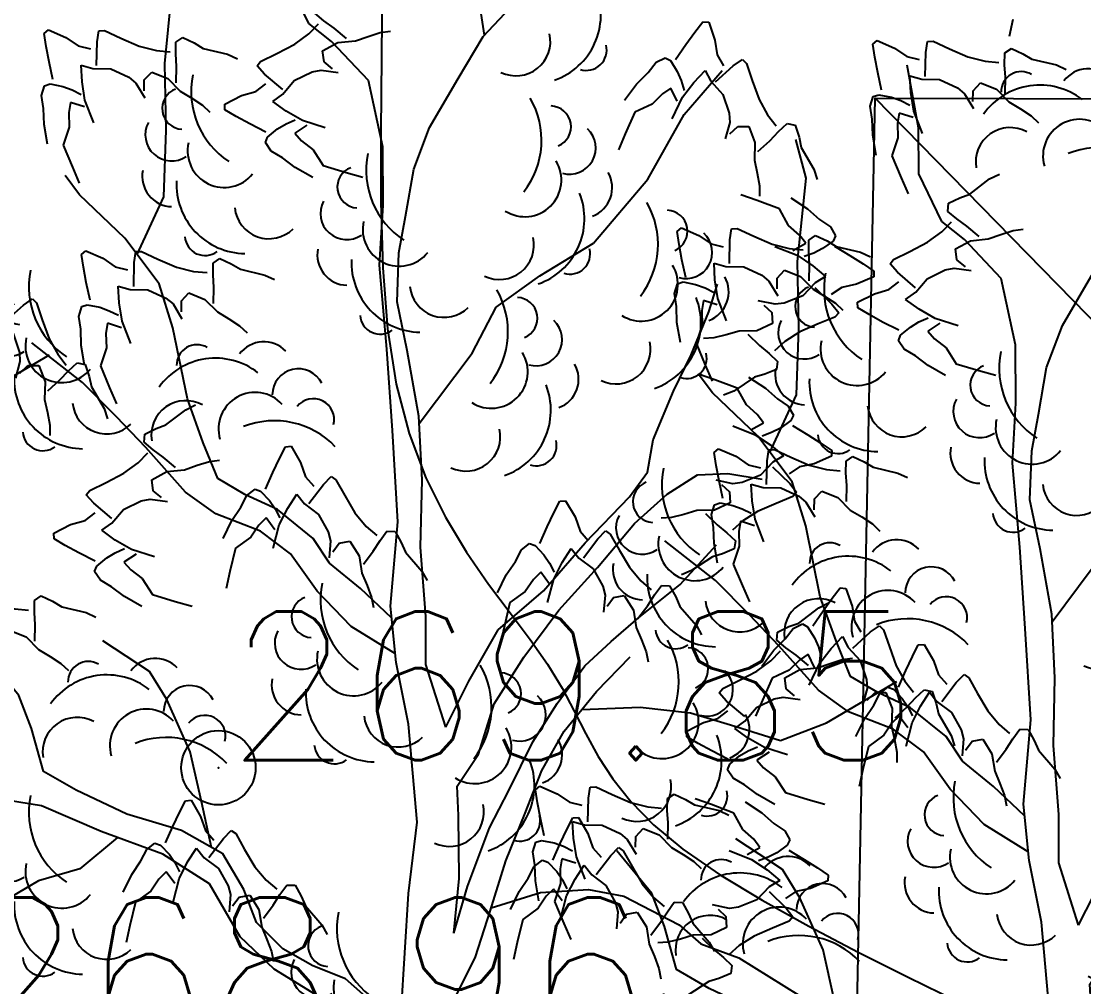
# Model space of a CAD drawing. Header units: millimetres. Extents: x 524954 to 526204, y 9523489 to 9524010.
# Drawn here: x 525405.26 to 525412.41, y 9523572.15 to 9523578.65 of the extents above; entities that cross this region are included whole.
import ezdxf

# ---------------------------------------------------------------- set-up
doc = ezdxf.new("R2010")
doc.units = ezdxf.units.MM
doc.header["$PDMODE"] = 32
doc.header["$PDSIZE"] = 0.5
doc.linetypes.add('ACAD_ISO12W100', pattern=[21, 12, -3, 0, -3, 0, -3])
for name, color, linetype in [('Arbre', 34, 'ACAD_ISO12W100'), ('Bati', 6, 'Continuous'), ('CN_10_00', 1, 'Continuous'), ('TopoAlt', 3, 'Continuous'), ('TOPOJIS', 7, 'Continuous')]:
    doc.layers.add(name, color=color, linetype=linetype)
doc.styles.add('Simplex 1.0', font='Simplex.shx', dxfattribs={"width": 0.99, "height": 1})

# ---------------------------------------------------------------- blocks, each defined once
blk = doc.blocks.new('TCPOINT M')
at = {"color": 0}
blk.add_point((0, 0), dxfattribs=at)
at = {"layer": 'TopoAlt', "style": 'Simplex 1.0', "width": 0.99}
blk.add_attdef('ALT', (0.15, 0.15), '', height=1, dxfattribs=at)
blk = doc.blocks.new('v088')
at = {"color": 3, "linetype": 'Continuous'}
for p, q in [((-0.3572, 11.5582), (-0.3824, 11.4437)), ((-1.2987, 11.3921), (-1.2695, 11.4174)), ((-1.2853, 11.3054), (-1.2987, 11.3921)), ((-1.2695, 11.4174), (-1.1537, 11.3664)), ((-1.1537, 11.3664), (-1.0704, 11.3089)), ((-0.9434, 11.3371), (-0.9319, 11.4109)), ((-0.9319, 11.4109), (-0.8938, 11.412)), ((-0.8938, 11.412), (-0.7835, 11.3608)), ((-1.266, 11.2026), (-1.2853, 11.3054)), ((-1.0704, 11.3089), (-0.9882, 11.2895)), ((-0.9469, 11.1764), (-0.9434, 11.3371)), ((-0.7835, 11.3608), (-0.6595, 11.3072)), ((-0.6595, 11.3072), (-0.5444, 11.2779)), ((-0.4131, 11.2545), (-0.4126, 11.3334)), ((-0.4126, 11.3334), (-0.3673, 11.3647)), ((-0.3673, 11.3647), (-0.2901, 11.3288)), ((-0.2901, 11.3288), (-0.2291, 11.2925)), ((-0.5444, 11.2779), (-0.4516, 11.2697)), ((-0.4079, 11.1703), (-0.4131, 11.2545)), ((-0.2291, 11.2925), (-0.0648, 11.2537)), ((-0.0648, 11.2537), (0.0014, 11.223)), ((-1.2408, 11.0836), (-1.266, 11.2026)), ((-1.0503, 11.1789), (-0.9708, 11.1567)), ((-1.0444, 11.0675), (-1.0503, 11.1789)), ((-0.9708, 11.1567), (-0.851, 11.1547)), ((-0.851, 11.1547), (-0.7296, 11.0984)), ((-0.4102, 11.0614), (-0.4079, 11.1703)), ((-0.7296, 11.0984), (-0.6822, 11.0589)), ((-0.6263, 11.0061), (-0.6257, 11.0796)), ((-0.6257, 11.0796), (-0.5755, 11.1328)), ((-0.5755, 11.1328), (-0.4682, 11.0896)), ((-0.4682, 11.0896), (-0.3841, 11.005)), ((-1.3166, 10.9752), (-1.2967, 11.0411)), ((-1.2967, 11.0411), (-1.2589, 11.0531)), ((-1.2589, 11.0531), (-1.1741, 11.0365)), ((-1.1741, 11.0365), (-1.1109, 11.0139)), ((-1.1109, 11.0139), (-1.0501, 10.983)), ((-1.0245, 10.9429), (-1.0444, 11.0675)), ((-0.6822, 11.0589), (-0.6222, 10.96)), ((-1.3032, 10.8885), (-1.3166, 10.9752)), ((-0.9657, 10.7922), (-1.0245, 10.9429)), ((-0.3841, 11.005), (-0.3065, 10.9583)), ((-0.3065, 10.9583), (-0.2344, 10.9114)), ((-1.3, 10.7798), (-1.3032, 10.8885)), ((-1.122, 10.9292), (-1.1336, 10.8608)), ((-1.0286, 10.8992), (-1.122, 10.9292)), ((-0.2344, 10.9114), (-0.1841, 10.8638)), ((-1.1336, 10.8608), (-1.1308, 10.7629)), ((-1.2771, 10.6471), (-1.3, 10.7798)), ((-1.1308, 10.7629), (-1.1708, 10.642)), ((-1.1708, 10.642), (-1.1094, 10.4942)), ((-0.514, 10.4875), (-0.4484, 10.5194)), ((-1.1094, 10.4942), (-1.0628, 10.3867)), ((-0.648, 10.3846), (-0.514, 10.4875)), ((-0.7146, 10.3603), (-0.648, 10.3846)), ((-0.7957, 10.2682), (-0.7912, 10.3231)), ((-0.7912, 10.3231), (-0.7146, 10.3603)), ((-0.7348, 10.218), (-0.7957, 10.2682)), ((-2.6162, 10.1323), (-2.587, 10.1577)), ((-2.587, 10.1577), (-2.4712, 10.1066)), ((-2.2608, 10.0773), (-2.2494, 10.1511)), ((-2.2494, 10.1511), (-2.2113, 10.1522)), ((-2.2113, 10.1522), (-2.101, 10.101)), ((-0.8359, 10.1311), (-0.7709, 10.1978)), ((-0.6662, 10.1688), (-0.7348, 10.218)), ((-0.5833, 10.0982), (-0.6662, 10.1688)), ((1.7617, 10.1424), (1.8156, 10.2117)), ((1.8156, 10.2117), (1.8541, 10.2078)), ((1.8541, 10.2078), (1.8964, 10.0886)), ((-2.6028, 10.0456), (-2.6162, 10.1323)), ((-2.4712, 10.1066), (-2.3879, 10.0492)), ((-2.101, 10.101), (-1.977, 10.0475)), ((-1.7301, 10.0737), (-1.6848, 10.1049)), ((-1.6848, 10.1049), (-1.6075, 10.069)), ((-0.9313, 10.0604), (-0.8359, 10.1311)), ((-0.6418, 10.0712), (-0.5231, 10.0829)), ((-0.5231, 10.0829), (-0.4378, 10.1134)), ((-0.4378, 10.1134), (-0.3559, 10.1397)), ((-0.3559, 10.1397), (-0.2873, 10.1487)), ((1.7002, 10.0578), (1.7617, 10.1424)), ((1.8964, 10.0886), (1.9118, 9.9886)), ((-2.5835, 9.9428), (-2.6028, 10.0456)), ((-2.3879, 10.0492), (-2.3057, 10.0298)), ((-2.2643, 9.9167), (-2.2608, 10.0773)), ((-1.977, 10.0475), (-1.8618, 10.0181)), ((-1.8618, 10.0181), (-1.7691, 10.0099)), ((-1.7305, 9.9947), (-1.7301, 10.0737)), ((-1.6075, 10.069), (-1.5466, 10.0327)), ((-1.5466, 10.0327), (-1.3822, 9.9939)), ((-1.0512, 9.9981), (-0.9313, 10.0604)), ((-0.7431, 10.0152), (-0.6418, 10.0712)), ((-0.7336, 9.9427), (-0.7431, 10.0152)), ((1.631, 9.9578), (1.7002, 10.0578)), ((-2.5582, 9.8238), (-2.5835, 9.9428)), ((-1.7254, 9.9105), (-1.7305, 9.9947)), ((-1.3822, 9.9939), (-1.316, 9.9632)), ((-1.1838, 9.9148), (-1.1606, 9.945)), ((-1.1606, 9.945), (-1.0512, 9.9981)), ((-0.677, 9.8958), (-0.7336, 9.9427)), ((1.4463, 9.8693), (1.5002, 9.9386)), ((1.5002, 9.9386), (1.5617, 9.9693)), ((1.5617, 9.9693), (1.5963, 9.9501)), ((1.5963, 9.9501), (1.6425, 9.877)), ((1.9118, 9.9886), (1.9541, 9.9155)), ((2.0195, 9.9155), (2.081, 9.9578)), ((2.081, 9.9578), (2.1079, 9.9309)), ((-2.3678, 9.9191), (-2.2883, 9.8969)), ((-2.3619, 9.8077), (-2.3678, 9.9191)), ((-2.2883, 9.8969), (-2.1685, 9.895)), ((-2.1685, 9.895), (-2.0471, 9.8386)), ((-1.9432, 9.8199), (-1.893, 9.873)), ((-1.893, 9.873), (-1.7856, 9.8299)), ((-1.7277, 9.8016), (-1.7254, 9.9105)), ((-1.1339, 9.8592), (-1.1838, 9.9148)), ((-0.9342, 9.8156), (-0.8138, 9.874)), ((-0.8138, 9.874), (-0.7533, 9.8858)), ((-0.7533, 9.8858), (-0.6387, 9.8698)), ((1.3694, 9.7924), (1.4463, 9.8693)), ((1.6425, 9.877), (1.6694, 9.8155)), ((1.7541, 9.8039), (1.831, 9.8847)), ((1.831, 9.8847), (1.8695, 9.8116)), ((1.9002, 9.8078), (2.0195, 9.9155)), ((2.1079, 9.9309), (2.1464, 9.8155)), ((-2.6142, 9.7814), (-2.5764, 9.7933)), ((-2.5764, 9.7933), (-2.4916, 9.7768)), ((-2.3419, 9.6831), (-2.3619, 9.8077)), ((-2.0471, 9.8386), (-1.9997, 9.7992)), ((-1.9997, 9.7992), (-1.9397, 9.7002)), ((-1.9438, 9.7464), (-1.9432, 9.8199)), ((-1.7856, 9.8299), (-1.7015, 9.7452)), ((-1.1923, 9.7429), (-1.1254, 9.7944)), ((-1.0116, 9.755), (-1.1339, 9.8592)), ((-1.0114, 9.724), (-0.9342, 9.8156)), ((1.6694, 9.8155), (1.6887, 9.7501)), ((1.6771, 9.7039), (1.7541, 9.8039)), ((1.8695, 9.8116), (1.9502, 9.7232)), ((2.1464, 9.8155), (2.1926, 9.6885)), ((-2.634, 9.7155), (-2.6142, 9.7814)), ((-2.4916, 9.7768), (-2.4283, 9.7541)), ((-2.4283, 9.7541), (-2.3676, 9.7232)), ((-1.7015, 9.7452), (-1.624, 9.6985)), ((-1.2895, 9.7147), (-1.1923, 9.7429)), ((-1.0789, 9.6763), (-1.0114, 9.724)), ((1.2886, 9.6847), (1.3694, 9.7924)), ((1.5425, 9.727), (1.4733, 9.6578)), ((1.6002, 9.7655), (1.5425, 9.727)), ((1.6425, 9.677), (1.6002, 9.7655)), ((1.9502, 9.7232), (1.9925, 9.5962)), ((-2.6206, 9.6288), (-2.634, 9.7155)), ((-2.4395, 9.6694), (-2.4511, 9.6011)), ((-2.3461, 9.6395), (-2.4395, 9.6694)), ((-2.2831, 9.5325), (-2.3419, 9.6831)), ((-1.624, 9.6985), (-1.5519, 9.6516)), ((-1.5519, 9.6516), (-1.5015, 9.6041)), ((-1.4022, 9.6572), (-1.2895, 9.7147)), ((-1.401, 9.6186), (-1.4022, 9.6572)), ((-0.9888, 9.6106), (-1.0789, 9.6763)), ((1.4733, 9.6578), (1.3579, 9.6039)), ((1.6079, 9.5578), (1.6771, 9.7039)), ((2.1926, 9.6885), (2.2503, 9.5847)), ((-2.6175, 9.52), (-2.6206, 9.6288)), ((-2.4511, 9.6011), (-2.4483, 9.5032)), ((-1.3254, 9.5742), (-1.401, 9.6186)), ((-0.8796, 9.5473), (-0.9888, 9.6106)), ((1.3579, 9.6039), (1.2925, 9.4577)), ((1.9925, 9.5962), (1.9964, 9.5347)), ((2.2503, 9.5847), (2.308, 9.5116)), ((-2.5946, 9.3874), (-2.6175, 9.52)), ((-1.2335, 9.5242), (-1.3254, 9.5742)), ((-1.1253, 9.4685), (-1.2335, 9.5242)), ((-1.0467, 9.4905), (-0.9892, 9.5252)), ((-0.9892, 9.5252), (-0.9269, 9.5527)), ((-0.8484, 9.5165), (-0.9306, 9.463)), ((-0.7257, 9.4976), (-0.8796, 9.5473)), ((1.9964, 9.5347), (1.9656, 9.4231)), ((1.9964, 9.4577), (2.0502, 9.5077)), ((2.0502, 9.5077), (2.1233, 9.5077)), ((2.1233, 9.5077), (2.1656, 9.4)), ((2.3233, 9.4731), (2.381, 9.527)), ((2.381, 9.527), (2.4349, 9.5154)), ((2.4349, 9.5154), (2.4618, 9.4347)), ((-2.4483, 9.5032), (-2.4883, 9.3823)), ((-1.1132, 9.4352), (-1.0467, 9.4905)), ((-0.9306, 9.463), (-0.885, 9.4108)), ((1.2925, 9.4577), (1.2463, 9.35)), ((2.2657, 9.4116), (2.3233, 9.4731)), ((-2.4883, 9.3823), (-2.4269, 9.2344)), ((-1.1278, 9.3984), (-1.1132, 9.4352)), ((-1.0892, 9.3413), (-1.1278, 9.3984)), ((-0.885, 9.4108), (-0.8073, 9.3511)), ((2.1656, 9.4), (2.1618, 9.2808)), ((2.1849, 9.3385), (2.2657, 9.4116)), ((2.4618, 9.4347), (2.4772, 9.3654)), ((2.4772, 9.3654), (2.5618, 9.2193)), ((-1.0136, 9.2969), (-1.0892, 9.3413)), ((-0.9273, 9.2307), (-1.0136, 9.2969)), ((-0.8073, 9.3511), (-0.7389, 9.2437)), ((-2.4269, 9.2344), (-2.3802, 9.1269)), ((-0.81, 9.1646), (-0.9273, 9.2307)), ((-0.7389, 9.2437), (-0.5855, 9.1979)), ((2.1618, 9.2808), (2.181, 9.1923)), ((-0.5855, 9.1979), (-0.4727, 9.1661)), ((2.181, 9.1923), (2.1964, 9.1077)), ((2.5618, 9.2193), (2.5849, 9.15)), ((2.1964, 9.1077), (2.1964, 9.0385)), ((2.1801, 9.009), (2.0697, 9.0483)), ((2.3301, 8.953), (2.1801, 9.009)), ((2.4064, 9.0272), (2.519, 8.9533)), ((2.3912, 8.8412), (2.3301, 8.953)), ((2.519, 8.9533), (2.6006, 8.8814)), ((2.6006, 8.8814), (2.6731, 8.832)), ((2.4646, 8.7765), (2.3912, 8.8412)), ((2.6731, 8.832), (2.7077, 8.7725)), ((2.421, 8.6735), (2.5067, 8.7213)), ((2.5067, 8.7213), (2.4646, 8.7765)), ((2.6907, 8.7368), (2.6207, 8.6861)), ((2.7077, 8.7725), (2.6907, 8.7368)), ((-2.3661, 8.6466), (-2.3369, 8.6719)), ((-2.3369, 8.6719), (-2.2212, 8.6209)), ((-2.0108, 8.5916), (-1.9993, 8.6654)), ((-1.9993, 8.6654), (-1.9613, 8.6665)), ((-1.9613, 8.6665), (-1.8509, 8.6153)), ((2.2998, 8.7005), (2.4501, 8.6406)), ((2.5609, 8.6554), (2.4969, 8.632)), ((2.6207, 8.6861), (2.5609, 8.6554)), ((2.7005, 8.7027), (2.8047, 8.6399)), ((-2.3527, 8.5599), (-2.3661, 8.6466)), ((-2.2212, 8.6209), (-2.1379, 8.5634)), ((-2.0143, 8.4309), (-2.0108, 8.5916)), ((-1.8509, 8.6153), (-1.7269, 8.5617)), ((-1.4805, 8.509), (-1.4801, 8.5879)), ((-1.4801, 8.5879), (-1.4347, 8.6192)), ((-1.4347, 8.6192), (-1.3575, 8.5833)), ((-1.3575, 8.5833), (-1.2966, 8.547)), ((2.4501, 8.6406), (2.5548, 8.5702)), ((2.8047, 8.6399), (2.8931, 8.5838)), ((2.8931, 8.5838), (2.9656, 8.5345)), ((-2.3334, 8.4571), (-2.3527, 8.5599)), ((-2.1379, 8.5634), (-2.0557, 8.544)), ((-1.7269, 8.5617), (-1.6118, 8.5324)), ((-1.6118, 8.5324), (-1.519, 8.5242)), ((-1.4754, 8.4248), (-1.4805, 8.509)), ((-1.2966, 8.547), (-1.1322, 8.5082)), ((-1.1322, 8.5082), (-1.066, 8.4775)), ((2.5548, 8.5702), (2.6402, 8.4985)), ((2.9656, 8.5345), (2.9641, 8.4958)), ((-2.3082, 8.3381), (-2.3334, 8.4571)), ((2.5697, 8.4555), (2.4865, 8.3693)), ((2.6402, 8.4985), (2.5697, 8.4555)), ((2.8478, 8.4461), (2.749, 8.4244)), ((2.9641, 8.4958), (2.8478, 8.4461)), ((-2.1178, 8.4334), (-2.0382, 8.4112)), ((-2.1118, 8.322), (-2.1178, 8.4334)), ((-2.0382, 8.4112), (-1.9184, 8.4092)), ((-1.9184, 8.4092), (-1.7971, 8.3529)), ((-1.6931, 8.3341), (-1.643, 8.3873)), ((-1.643, 8.3873), (-1.5356, 8.3441)), ((-1.4776, 8.3159), (-1.4754, 8.4248)), ((2.4865, 8.3693), (2.3625, 8.3191)), ((2.5678, 8.4245), (2.6828, 8.3123)), ((2.749, 8.4244), (2.6787, 8.3776)), ((-2.384, 8.2298), (-2.3641, 8.2956)), ((-2.3641, 8.2956), (-2.3264, 8.3076)), ((-2.3264, 8.3076), (-2.2415, 8.291)), ((-2.0919, 8.1974), (-2.1118, 8.322)), ((-1.7971, 8.3529), (-1.7497, 8.3134)), ((-1.7497, 8.3134), (-1.6897, 8.2145)), ((-1.6937, 8.2606), (-1.6931, 8.3341)), ((-1.5356, 8.3441), (-1.4515, 8.2595)), ((2.3013, 8.3113), (2.188, 8.335)), ((2.2245, 8.3065), (2.2778, 8.2559)), ((2.3625, 8.3191), (2.3013, 8.3113)), ((2.6828, 8.3123), (2.7289, 8.2536)), ((-2.3706, 8.1431), (-2.384, 8.2298)), ((-2.2415, 8.291), (-2.1783, 8.2684)), ((-2.1783, 8.2684), (-2.1175, 8.2375)), ((-1.4515, 8.2595), (-1.374, 8.2128)), ((2.2778, 8.2559), (2.2824, 8.183)), ((2.7037, 8.225), (2.591, 8.1793)), ((2.7289, 8.2536), (2.7037, 8.225)), ((-2.1895, 8.1837), (-2.2011, 8.1153)), ((-2.0961, 8.1537), (-2.1895, 8.1837)), ((-2.0331, 8.0467), (-2.0919, 8.1974)), ((-1.374, 8.2128), (-1.3019, 8.1659)), ((-1.3019, 8.1659), (-1.2515, 8.1184)), ((2.2824, 8.183), (2.1776, 8.1339)), ((2.591, 8.1793), (2.4672, 8.1253)), ((-2.3674, 8.0343), (-2.3706, 8.1431)), ((-2.2011, 8.1153), (-2.1982, 8.0174)), ((1.8878, 8.0848), (1.8187, 8.0804)), ((1.9713, 8.1055), (1.8878, 8.0848)), ((2.0584, 8.1303), (1.9713, 8.1055)), ((2.1776, 8.1339), (2.0584, 8.1303)), ((2.1174, 8.1109), (2.1954, 8.0349)), ((2.4672, 8.1253), (2.3672, 8.0611)), ((-2.3445, 7.9016), (-2.3674, 8.0343)), ((-2.1982, 8.0174), (-2.2383, 7.8966)), ((2.1954, 8.0349), (2.2605, 7.9811)), ((2.3672, 8.0611), (2.2979, 7.9989)), ((2.2605, 7.9811), (2.3179, 7.927)), ((-2.2383, 7.8966), (-2.1768, 7.7487)), ((2.3098, 7.8725), (2.2308, 7.8405)), ((2.3179, 7.927), (2.3098, 7.8725)), ((1.8965, 7.8022), (1.7861, 7.8414)), ((2.0465, 7.7461), (1.8965, 7.8022)), ((2.1627, 7.8208), (2.0222, 7.7271)), ((2.1227, 7.8203), (2.2353, 7.7465)), ((2.2308, 7.8405), (2.1627, 7.8208)), ((-2.1768, 7.7487), (-2.1302, 7.6412)), ((2.0222, 7.7271), (1.9545, 7.6997)), ((2.1075, 7.6343), (2.0465, 7.7461)), ((2.2353, 7.7465), (2.3169, 7.6746)), ((2.3169, 7.6746), (2.3894, 7.6252)), ((-1.7972, 7.4997), (-1.6632, 7.6026)), ((-1.6632, 7.6026), (-1.5976, 7.6345)), ((2.1809, 7.5696), (2.1075, 7.6343)), ((2.3894, 7.6252), (2.424, 7.5657)), ((2.1373, 7.4666), (2.223, 7.5144)), ((2.223, 7.5144), (2.1809, 7.5696)), ((2.407, 7.5299), (2.337, 7.4793)), ((2.424, 7.5657), (2.407, 7.5299)), ((-1.9448, 7.3833), (-1.9404, 7.4382)), ((-1.9404, 7.4382), (-1.8638, 7.4754)), ((-1.8638, 7.4754), (-1.7972, 7.4997)), ((2.0162, 7.4937), (2.1664, 7.4338)), ((2.2772, 7.4485), (2.2132, 7.4252)), ((2.337, 7.4793), (2.2772, 7.4485)), ((2.4169, 7.4959), (2.521, 7.4331)), ((-1.8839, 7.3331), (-1.9448, 7.3833)), ((2.1664, 7.4338), (2.2711, 7.3633)), ((2.2711, 7.3633), (2.3565, 7.2916)), ((2.521, 7.4331), (2.6094, 7.377)), ((2.6094, 7.377), (2.6819, 7.3276)), ((-1.985, 7.2461), (-1.9201, 7.3129)), ((-1.8154, 7.2839), (-1.8839, 7.3331)), ((-1.0336, 7.2746), (-0.9936, 7.3527)), ((-0.9936, 7.3527), (-0.9551, 7.3561)), ((-0.9551, 7.3561), (-0.8913, 7.2468)), ((2.3565, 7.2916), (2.286, 7.2486)), ((2.6819, 7.3276), (2.6805, 7.289)), ((-2.0805, 7.1754), (-1.985, 7.2461)), ((-1.7325, 7.2133), (-1.8154, 7.2839)), ((-1.6722, 7.1979), (-1.587, 7.2285)), ((-1.587, 7.2285), (-1.5051, 7.2548)), ((-1.5051, 7.2548), (-1.4365, 7.2638)), ((-1.0783, 7.18), (-1.0336, 7.2746)), ((-0.8913, 7.2468), (-0.8575, 7.1514)), ((2.286, 7.2486), (2.2028, 7.1624)), ((2.5641, 7.2392), (2.4653, 7.2176)), ((2.6805, 7.289), (2.5641, 7.2392)), ((-2.2004, 7.1132), (-2.0805, 7.1754)), ((-1.8923, 7.1303), (-1.791, 7.1862)), ((-1.791, 7.1862), (-1.6722, 7.1979)), ((-1.1277, 7.0688), (-1.0783, 7.18)), ((-0.8575, 7.1514), (-0.8023, 7.0875)), ((-0.7381, 7.0997), (-0.6855, 7.1528)), ((-0.6855, 7.1528), (-0.654, 7.1313)), ((2.2028, 7.1624), (2.0788, 7.1122)), ((2.2841, 7.2177), (2.3991, 7.1055)), ((2.4653, 7.2176), (2.395, 7.1707)), ((-2.3098, 7.06), (-2.2004, 7.1132)), ((-1.8828, 7.0578), (-1.8923, 7.1303)), ((-0.8351, 6.9716), (-0.7381, 7.0997)), ((-0.654, 7.1313), (-0.5947, 7.0251)), ((2.0176, 7.1045), (1.9044, 7.1282)), ((1.9408, 7.0996), (1.9941, 7.049)), ((2.0788, 7.1122), (2.0176, 7.1045)), ((2.3991, 7.1055), (2.4452, 7.0467)), ((-2.333, 7.0298), (-2.3098, 7.06)), ((-2.283, 6.9743), (-2.333, 7.0298)), ((-1.8262, 7.0109), (-1.8828, 7.0578)), ((-1.2925, 6.9474), (-1.2526, 7.0255)), ((-1.2526, 7.0255), (-1.1978, 7.0672)), ((-1.1978, 7.0672), (-1.1602, 7.0548)), ((-1.1602, 7.0548), (-1.1012, 6.9916)), ((-0.978, 6.9406), (-0.9175, 7.0343)), ((-0.9175, 7.0343), (-0.8661, 6.9697)), ((-0.5947, 7.0251), (-0.5257, 6.909)), ((1.9941, 7.049), (1.9988, 6.9761)), ((2.4201, 7.0181), (2.3073, 6.9725)), ((2.4452, 7.0467), (2.4201, 7.0181)), ((-2.1607, 6.8701), (-2.283, 6.9743)), ((-2.0833, 6.9307), (-1.963, 6.9891)), ((-1.963, 6.9891), (-1.9025, 7.0009)), ((-1.9025, 7.0009), (-1.7879, 6.9849)), ((-1.3538, 6.8575), (-1.2925, 6.9474)), ((-1.1012, 6.9916), (-1.0633, 6.9361)), ((-1.0633, 6.9361), (-1.0322, 6.8755)), ((-1.0349, 6.828), (-0.978, 6.9406)), ((-0.8661, 6.9697), (-0.7702, 6.8978)), ((0.8128, 6.9092), (0.8527, 6.9872)), ((0.8527, 6.9872), (0.8913, 6.9906)), ((0.8913, 6.9906), (0.9551, 6.8814)), ((1.9988, 6.9761), (1.8939, 6.9271)), ((2.3073, 6.9725), (2.1835, 6.9184)), ((-2.3415, 6.858), (-2.2745, 6.9095)), ((-2.1606, 6.8391), (-2.0833, 6.9307)), ((-1.122, 6.8741), (-1.1715, 6.8255)), ((-1.0639, 6.7951), (-1.122, 6.8741)), ((-0.7702, 6.8978), (-0.705, 6.781)), ((-0.5257, 6.909), (-0.4496, 6.8178)), ((0.7681, 6.8145), (0.8128, 6.9092)), ((0.9551, 6.8814), (0.9888, 6.786)), ((1.6041, 6.8779), (1.535, 6.8736)), ((1.6876, 6.8986), (1.6041, 6.8779)), ((1.7747, 6.9234), (1.6876, 6.8986)), ((1.8939, 6.9271), (1.7747, 6.9234)), ((1.8337, 6.904), (1.9118, 6.828)), ((2.1835, 6.9184), (2.0835, 6.8543)), ((-2.5514, 6.7723), (-2.4387, 6.8298)), ((-2.4387, 6.8298), (-2.3415, 6.858)), ((-2.228, 6.7914), (-2.1606, 6.8391)), ((-2.1379, 6.7256), (-2.228, 6.7914)), ((-1.413, 6.7366), (-1.3538, 6.8575)), ((-1.1715, 6.8255), (-1.2266, 6.7446)), ((-1.0757, 6.6715), (-1.0349, 6.828)), ((-0.4496, 6.8178), (-0.3793, 6.7567)), ((0.7187, 6.7034), (0.7681, 6.8145)), ((1.9118, 6.828), (1.9768, 6.7743)), ((2.0835, 6.8543), (2.0142, 6.7921)), ((-2.5502, 6.7337), (-2.5514, 6.7723)), ((-2.4746, 6.6893), (-2.5502, 6.7337)), ((-2.0288, 6.6624), (-2.1379, 6.7256)), ((-1.2266, 6.7446), (-1.3299, 6.6702)), ((-0.705, 6.781), (-0.6897, 6.7213)), ((-0.6897, 6.7213), (-0.6991, 6.6059)), ((-0.4022, 6.6506), (-0.357, 6.7218)), ((-0.357, 6.7218), (-0.3104, 6.7855)), ((-0.3104, 6.7855), (-0.2553, 6.7842)), ((-0.2553, 6.7842), (-0.2138, 6.7099)), ((0.9888, 6.786), (1.0441, 6.7221)), ((1.0112, 6.6062), (1.1083, 6.7343)), ((1.1083, 6.7343), (1.1609, 6.7873)), ((1.1609, 6.7873), (1.1923, 6.7659)), ((1.1923, 6.7659), (1.2517, 6.6597)), ((1.9768, 6.7743), (2.0342, 6.7201)), ((2.0342, 6.7201), (2.0261, 6.6656)), ((-2.3827, 6.6392), (-2.4746, 6.6893)), ((-2.1384, 6.6402), (-2.076, 6.6678)), ((-1.8748, 6.6127), (-2.0288, 6.6624)), ((-1.3299, 6.6702), (-1.3669, 6.5144)), ((-0.6753, 6.6457), (-0.6318, 6.7049)), ((-0.6318, 6.7049), (-0.56, 6.7185)), ((-0.56, 6.7185), (-0.4983, 6.6206)), ((-0.4679, 6.5637), (-0.4022, 6.6506)), ((-0.2138, 6.7099), (-0.1857, 6.6447)), ((0.5538, 6.582), (0.5938, 6.6601)), ((0.5938, 6.6601), (0.6485, 6.7018)), ((0.6485, 6.7018), (0.6861, 6.6893)), ((0.6861, 6.6893), (0.7451, 6.6262)), ((0.8684, 6.5752), (0.9289, 6.6689)), ((0.9289, 6.6689), (0.9803, 6.6043)), ((1.2517, 6.6597), (1.3207, 6.5436)), ((2.0261, 6.6656), (1.9472, 6.6337)), ((-2.2745, 6.5836), (-2.3827, 6.6392)), ((-2.2624, 6.5503), (-2.1959, 6.6055)), ((-2.1959, 6.6055), (-2.1384, 6.6402)), ((-1.9976, 6.6315), (-2.0798, 6.5781)), ((-2.0798, 6.5781), (-2.0342, 6.5259)), ((-0.4983, 6.6206), (-0.4798, 6.5027)), ((-0.1857, 6.6447), (-0.0753, 6.5169)), ((0.4926, 6.4921), (0.5538, 6.582)), ((0.7451, 6.6262), (0.7831, 6.5707)), ((0.9803, 6.6043), (1.0762, 6.5324)), ((1.879, 6.6139), (1.7385, 6.5203)), ((1.9472, 6.6337), (1.879, 6.6139)), ((-2.2769, 6.5134), (-2.2624, 6.5503)), ((-2.2384, 6.4564), (-2.2769, 6.5134)), ((-2.0342, 6.5259), (-1.9565, 6.4662)), ((-1.3669, 6.5144), (-1.3922, 6.3999)), ((-0.0753, 6.5169), (-0.0397, 6.4532)), ((0.7244, 6.5087), (0.6749, 6.4601)), ((0.7824, 6.4297), (0.7244, 6.5087)), ((0.7831, 6.5707), (0.8142, 6.5101)), ((0.8114, 6.4626), (0.8684, 6.5752)), ((1.0762, 6.5324), (1.1414, 6.4156)), ((1.3207, 6.5436), (1.3968, 6.4523)), ((1.7385, 6.5203), (1.6708, 6.4929)), ((-2.1628, 6.412), (-2.2384, 6.4564)), ((-1.9565, 6.4662), (-1.8881, 6.3588)), ((-0.4798, 6.5027), (-0.4444, 6.4194)), ((0.4333, 6.3712), (0.4926, 6.4921)), ((0.6749, 6.4601), (0.6198, 6.3792)), ((0.7707, 6.306), (0.8114, 6.4626)), ((1.3968, 6.4523), (1.4671, 6.3913)), ((-3.5682, 6.3771), (-3.539, 6.4025)), ((-3.5548, 6.2904), (-3.5682, 6.3771)), ((-3.539, 6.4025), (-3.4232, 6.3514)), ((-3.2129, 6.3221), (-3.2014, 6.3959)), ((-3.2014, 6.3959), (-3.1633, 6.397)), ((-3.1633, 6.397), (-3.053, 6.3458)), ((-2.0765, 6.3457), (-2.1628, 6.412)), ((-0.4444, 6.4194), (-0.4135, 6.3391)), ((0.6198, 6.3792), (0.5164, 6.3047)), ((1.1414, 6.4156), (1.1567, 6.3559)), ((1.4894, 6.3564), (1.536, 6.4201)), ((1.536, 6.4201), (1.5911, 6.4188)), ((1.5911, 6.4188), (1.6326, 6.3444)), ((2.6849, 6.3343), (2.7388, 6.4036)), ((2.7388, 6.4036), (2.7772, 6.3997)), ((2.7772, 6.3997), (2.8196, 6.2805)), ((-3.5355, 6.1876), (-3.5548, 6.2904)), ((-3.4232, 6.3514), (-3.3399, 6.2939)), ((-3.3399, 6.2939), (-3.2577, 6.2746)), ((-3.2164, 6.1615), (-3.2129, 6.3221)), ((-3.053, 6.3458), (-2.929, 6.2922)), ((-2.929, 6.2922), (-2.8139, 6.2629)), ((-2.6826, 6.2395), (-2.6821, 6.3185)), ((-2.6821, 6.3185), (-2.6368, 6.3497)), ((-2.6368, 6.3497), (-2.5596, 6.3138)), ((-2.5596, 6.3138), (-2.4986, 6.2775)), ((-1.9592, 6.2797), (-2.0765, 6.3457)), ((-1.8881, 6.3588), (-1.7347, 6.313)), ((-1.7347, 6.313), (-1.6219, 6.2812)), ((-0.4135, 6.3391), (-0.4006, 6.2711)), ((0.5164, 6.3047), (0.4795, 6.1489)), ((1.1567, 6.3559), (1.1472, 6.2405)), ((1.171, 6.2803), (1.2146, 6.3394)), ((1.2146, 6.3394), (1.2864, 6.3531)), ((1.2864, 6.3531), (1.3481, 6.2552)), ((1.4442, 6.2852), (1.4894, 6.3564)), ((1.6326, 6.3444), (1.6606, 6.2793)), ((2.6234, 6.2497), (2.6849, 6.3343)), ((-2.8139, 6.2629), (-2.7211, 6.2547)), ((-2.6774, 6.1553), (-2.6826, 6.2395)), ((-2.4986, 6.2775), (-2.3343, 6.2387)), ((-2.3343, 6.2387), (-2.2681, 6.208)), ((1.3481, 6.2552), (1.3665, 6.1373)), ((1.3784, 6.1983), (1.4442, 6.2852)), ((1.6606, 6.2793), (1.771, 6.1515)), ((2.5541, 6.1497), (2.6234, 6.2497)), ((2.8196, 6.2805), (2.8349, 6.1805)), ((-3.5103, 6.0686), (-3.5355, 6.1876)), ((-3.3198, 6.1639), (-3.2403, 6.1417)), ((-3.3139, 6.0525), (-3.3198, 6.1639)), ((-2.6797, 6.0464), (-2.6774, 6.1553)), ((0.4795, 6.1489), (0.4542, 6.0345)), ((1.771, 6.1515), (1.8066, 6.0878)), ((2.4234, 6.1305), (2.4849, 6.1612)), ((2.4849, 6.1612), (2.5195, 6.142)), ((2.8349, 6.1805), (2.8773, 6.1074)), ((2.9427, 6.1074), (3.0042, 6.1497)), ((3.0042, 6.1497), (3.0311, 6.1228)), ((-3.2403, 6.1417), (-3.1205, 6.1398)), ((-3.1205, 6.1398), (-2.9991, 6.0834)), ((-2.9991, 6.0834), (-2.9517, 6.044)), ((-2.8952, 6.0647), (-2.845, 6.1178)), ((-2.845, 6.1178), (-2.7377, 6.0747)), ((1.3665, 6.1373), (1.4019, 6.054)), ((2.3695, 6.0612), (2.4234, 6.1305)), ((2.5195, 6.142), (2.5657, 6.0689)), ((2.6772, 5.9958), (2.7542, 6.0766)), ((2.7542, 6.0766), (2.7926, 6.0035)), ((2.8234, 5.9997), (2.9427, 6.1074)), ((3.0311, 6.1228), (3.0696, 6.0074)), ((-3.5861, 5.9603), (-3.5662, 6.0262)), ((-3.5662, 6.0262), (-3.5284, 6.0381)), ((-3.5284, 6.0381), (-3.4436, 6.0215)), ((-3.4436, 6.0215), (-3.3804, 5.9989)), ((-3.294, 5.9279), (-3.3139, 6.0525)), ((-2.9517, 6.044), (-2.8917, 5.945)), ((-2.8958, 5.9912), (-2.8952, 6.0647)), ((-2.7377, 6.0747), (-2.6536, 5.99)), ((1.4019, 6.054), (1.4328, 5.9737)), ((2.2926, 5.9843), (2.3695, 6.0612)), ((2.5657, 6.0689), (2.5926, 6.0074)), ((2.5926, 6.0074), (2.6118, 5.942)), ((3.0696, 6.0074), (3.1158, 5.8804)), ((-3.5727, 5.8736), (-3.5861, 5.9603)), ((-3.3804, 5.9989), (-3.3196, 5.968)), ((-2.6536, 5.99), (-2.576, 5.9433)), ((-2.576, 5.9433), (-2.5039, 5.8964)), ((1.4328, 5.9737), (1.4458, 5.9057)), ((2.2118, 5.8766), (2.2926, 5.9843)), ((2.5234, 5.9574), (2.4657, 5.9189)), ((2.5657, 5.8689), (2.5234, 5.9574)), ((2.6003, 5.8958), (2.6772, 5.9958)), ((2.7926, 6.0035), (2.8734, 5.9151)), ((-3.5695, 5.7648), (-3.5727, 5.8736)), ((-3.3915, 5.9142), (-3.4031, 5.8459)), ((-3.2981, 5.8843), (-3.3915, 5.9142)), ((-3.2352, 5.7773), (-3.294, 5.9279)), ((-2.5039, 5.8964), (-2.4536, 5.8489)), ((2.4657, 5.9189), (2.3964, 5.8497)), ((2.5311, 5.7497), (2.6003, 5.8958)), ((2.8734, 5.9151), (2.9157, 5.7881)), ((3.1158, 5.8804), (3.1734, 5.7766)), ((-3.4031, 5.8459), (-3.4003, 5.748)), ((2.281, 5.7958), (2.2156, 5.6496)), ((2.3964, 5.8497), (2.281, 5.7958)), ((-3.5466, 5.6322), (-3.5695, 5.7648)), ((-3.4003, 5.748), (-3.4403, 5.6271)), ((2.9196, 5.7266), (2.8888, 5.615)), ((2.9157, 5.7881), (2.9196, 5.7266)), ((3.1734, 5.7766), (3.2311, 5.7035)), ((3.2465, 5.665), (3.3042, 5.7189)), ((3.3042, 5.7189), (3.3581, 5.7073)), ((2.2156, 5.6496), (2.1695, 5.5419)), ((2.9196, 5.6496), (2.9734, 5.6996)), ((2.9734, 5.6996), (3.0465, 5.6996)), ((3.0465, 5.6996), (3.0888, 5.5919)), ((3.1888, 5.6035), (3.2465, 5.665)), ((3.3581, 5.7073), (3.385, 5.6266)), ((-3.4403, 5.6271), (-3.3789, 5.4792)), ((3.0888, 5.5919), (3.085, 5.4727)), ((3.1081, 5.5304), (3.1888, 5.6035)), ((3.385, 5.6266), (3.4004, 5.5573)), ((3.4004, 5.5573), (3.485, 5.4112)), ((-3.3789, 5.4792), (-3.3323, 5.3717)), ((3.085, 5.4727), (3.1042, 5.3842)), ((3.1042, 5.3842), (3.1196, 5.2996)), ((3.485, 5.4112), (3.5081, 5.3419)), ((3.1196, 5.2996), (3.1196, 5.2304)), ((-1.7068, 4.8945), (-1.6668, 4.9726)), ((-1.6668, 4.9726), (-1.6283, 4.976)), ((-1.6283, 4.976), (-1.5645, 4.8667)), ((1.8724, 4.9461), (1.762, 4.9854)), ((2.0224, 4.89), (1.8724, 4.9461)), ((2.0987, 4.9642), (2.2113, 4.8904)), ((-1.7514, 4.7999), (-1.7068, 4.8945)), ((-1.5645, 4.8667), (-1.5307, 4.7714)), ((2.0834, 4.7783), (2.0224, 4.89)), ((2.2113, 4.8904), (2.2929, 4.8185)), ((-1.8008, 4.6887), (-1.7514, 4.7999)), ((0.8993, 4.7791), (0.9393, 4.8572)), ((0.9393, 4.8572), (0.9778, 4.8606)), ((0.9778, 4.8606), (1.0416, 4.7513)), ((2.2929, 4.8185), (2.3654, 4.7691)), ((-1.5307, 4.7714), (-1.4755, 4.7074)), ((-1.5083, 4.5916), (-1.4112, 4.7196)), ((-1.4112, 4.7196), (-1.3587, 4.7727)), ((-1.3587, 4.7727), (-1.3272, 4.7513)), ((-1.3272, 4.7513), (-1.2679, 4.6451)), ((0.8546, 4.6845), (0.8993, 4.7791)), ((1.0416, 4.7513), (1.0754, 4.656)), ((2.1569, 4.7135), (2.0834, 4.7783)), ((2.3654, 4.7691), (2.4, 4.7096)), ((-1.9257, 4.6454), (-1.871, 4.6871)), ((-1.871, 4.6871), (-1.8334, 4.6747)), ((-1.8334, 4.6747), (-1.7744, 4.6115)), ((-1.6512, 4.5605), (-1.5907, 4.6542)), ((-1.5907, 4.6542), (-1.5392, 4.5896)), ((0.8053, 4.5733), (0.8546, 4.6845)), ((1.0754, 4.656), (1.1306, 4.592)), ((1.1948, 4.6042), (1.2474, 4.6573)), ((1.2474, 4.6573), (1.2789, 4.6359)), ((2.1133, 4.6106), (2.1989, 4.6584)), ((2.1989, 4.6584), (2.1569, 4.7135)), ((2.383, 4.6739), (2.3129, 4.6232)), ((2.4, 4.7096), (2.383, 4.6739)), ((-1.9657, 4.5674), (-1.9257, 4.6454)), ((-1.7744, 4.6115), (-1.7365, 4.5561)), ((-1.5392, 4.5896), (-1.4434, 4.5178)), ((-1.2679, 4.6451), (-1.1988, 4.529)), ((1.0978, 4.4762), (1.1948, 4.6042)), ((1.2789, 4.6359), (1.3382, 4.5297)), ((1.9921, 4.6376), (2.1424, 4.5777)), ((2.1424, 4.5777), (2.247, 4.5072)), ((2.2532, 4.5924), (2.1892, 4.5691)), ((2.3129, 4.6232), (2.2532, 4.5924)), ((2.3928, 4.6398), (2.497, 4.577)), ((2.497, 4.577), (2.5853, 4.5209)), ((-2.0269, 4.4774), (-1.9657, 4.5674)), ((-1.7365, 4.5561), (-1.7054, 4.4954)), ((-1.7081, 4.4479), (-1.6512, 4.5605)), ((-1.4434, 4.5178), (-1.3781, 4.401)), ((-1.1988, 4.529), (-1.1228, 4.4377)), ((0.6404, 4.452), (0.6804, 4.53)), ((0.6804, 4.53), (0.7351, 4.5718)), ((0.7351, 4.5718), (0.7727, 4.5593)), ((0.7727, 4.5593), (0.8317, 4.4961)), ((0.9549, 4.4451), (1.0154, 4.5388)), ((1.0154, 4.5388), (1.0668, 4.4742)), ((1.3382, 4.5297), (1.4072, 4.4136)), ((2.247, 4.5072), (2.3325, 4.4356)), ((2.5853, 4.5209), (2.6578, 4.4715)), ((-2.0862, 4.3565), (-2.0269, 4.4774)), ((-1.8447, 4.4455), (-1.8998, 4.3645)), ((-1.7952, 4.494), (-1.8447, 4.4455)), ((-1.7371, 4.415), (-1.7952, 4.494)), ((-1.7488, 4.2914), (-1.7081, 4.4479)), ((-1.1228, 4.4377), (-1.0524, 4.3767)), ((0.5791, 4.362), (0.6404, 4.452)), ((0.8317, 4.4961), (0.8696, 4.4407)), ((0.8696, 4.4407), (0.9007, 4.38)), ((0.898, 4.3325), (0.9549, 4.4451)), ((1.0668, 4.4742), (1.1627, 4.4024)), ((2.3325, 4.4356), (2.262, 4.3926)), ((2.6564, 4.4329), (2.5401, 4.3831)), ((2.6578, 4.4715), (2.6564, 4.4329)), ((-1.8998, 4.3645), (-2.0031, 4.2901)), ((-1.3781, 4.401), (-1.3629, 4.3412)), ((-1.0302, 4.3418), (-0.9835, 4.4054)), ((-0.9835, 4.4054), (-0.9285, 4.4041)), ((-0.9285, 4.4041), (-0.8869, 4.3298)), ((0.5199, 4.2411), (0.5791, 4.362)), ((0.8109, 4.3786), (0.7614, 4.3301)), ((0.869, 4.2996), (0.8109, 4.3786)), ((1.1627, 4.4024), (1.228, 4.2856)), ((1.4072, 4.4136), (1.4833, 4.3223)), ((2.262, 4.3926), (2.1788, 4.3064)), ((2.2601, 4.3616), (2.3751, 4.2494)), ((2.4412, 4.3615), (2.371, 4.3146)), ((2.5401, 4.3831), (2.4412, 4.3615)), ((-2.0031, 4.2901), (-2.0401, 4.1343)), ((-1.3629, 4.3412), (-1.3723, 4.2259)), ((-1.3485, 4.2656), (-1.3049, 4.3248)), ((-1.3049, 4.3248), (-1.2331, 4.3384)), ((-1.2331, 4.3384), (-1.1715, 4.2405)), ((-1.0754, 4.2705), (-1.0302, 4.3418)), ((-0.8869, 4.3298), (-0.8589, 4.2646)), ((0.7614, 4.3301), (0.7063, 4.2491)), ((0.8572, 4.176), (0.898, 4.3325)), ((1.4833, 4.3223), (1.5536, 4.2613)), ((1.5759, 4.2264), (1.6226, 4.29)), ((1.6226, 4.29), (1.6776, 4.2887)), ((2.1788, 4.3064), (2.0548, 4.2561)), ((-1.1715, 4.2405), (-1.153, 4.1227)), ((-1.1411, 4.1837), (-1.0754, 4.2705)), ((-0.8589, 4.2646), (-0.7485, 4.1368)), ((0.7063, 4.2491), (0.603, 4.1747)), ((1.228, 4.2856), (1.2432, 4.2258)), ((1.2432, 4.2258), (1.2338, 4.1105)), ((1.3011, 4.2094), (1.373, 4.223)), ((1.373, 4.223), (1.4346, 4.1251)), ((1.5307, 4.1551), (1.5759, 4.2264)), ((1.6776, 4.2887), (1.7191, 4.2144)), ((1.9936, 4.2484), (1.8803, 4.2721)), ((1.9168, 4.2436), (1.9701, 4.193)), ((2.0548, 4.2561), (1.9936, 4.2484)), ((2.3751, 4.2494), (2.4212, 4.1906)), ((0.603, 4.1747), (0.566, 4.0189)), ((1.2576, 4.1502), (1.3011, 4.2094)), ((1.465, 4.0683), (1.5307, 4.1551)), ((1.7191, 4.2144), (1.7472, 4.1493)), ((1.7472, 4.1493), (1.8576, 4.0214)), ((1.9701, 4.193), (1.9747, 4.12)), ((2.396, 4.1621), (2.2833, 4.1164)), ((2.4212, 4.1906), (2.396, 4.1621)), ((-2.0401, 4.1343), (-2.0653, 4.0199)), ((-1.153, 4.1227), (-1.1176, 4.0393)), ((-0.7485, 4.1368), (-0.7129, 4.0731)), ((1.4346, 4.1251), (1.4531, 4.0073)), ((1.9747, 4.12), (1.8699, 4.071)), ((2.2833, 4.1164), (2.1595, 4.0623)), ((-1.1176, 4.0393), (-1.0867, 3.9591)), ((0.566, 4.0189), (0.5407, 3.9045)), ((1.4531, 4.0073), (1.4885, 3.9239)), ((1.5801, 4.0219), (1.511, 4.0175)), ((1.6636, 4.0426), (1.5801, 4.0219)), ((1.7506, 4.0673), (1.6636, 4.0426)), ((1.8699, 4.071), (1.7506, 4.0673)), ((1.8097, 4.0479), (1.8877, 3.9719)), ((1.8576, 4.0214), (1.8932, 3.9577)), ((2.1595, 4.0623), (2.0595, 3.9982)), ((-1.0867, 3.9591), (-1.0738, 3.891)), ((1.8877, 3.9719), (1.9528, 3.9182)), ((2.0595, 3.9982), (1.9902, 3.936)), ((1.4885, 3.9239), (1.5194, 3.8437)), ((1.9528, 3.9182), (2.0102, 3.864)), ((2.0102, 3.864), (2.002, 3.8096)), ((1.5194, 3.8437), (1.5323, 3.7756)), ((2.002, 3.8096), (1.9231, 3.7776)), ((1.855, 3.7579), (1.7144, 3.6642)), ((1.9231, 3.7776), (1.855, 3.7579))]:
    blk.add_line(p, q, dxfattribs=at)
at = {"linetype": 'Continuous'}
for p, q in [((-0.9914, 10.8307), (-1.0686, 11.252)), ((-0.9911, 10.5198), (-0.9914, 10.8307)), ((-1.7492, 10.4915), (-1.8168, 10.7513)), ((0.3448, 10.1217), (0.2693, 10.6145)), ((-0.8352, 10.1996), (-0.9911, 10.5198)), ((-1.8059, 9.9306), (-1.7492, 10.4915)), ((0.3358, 10.1122), (0.6339, 10.4293)), ((-0.6834, 10.0784), (-0.8352, 10.1996)), ((0.1676, 9.8288), (0.3358, 10.1122)), ((-0.4354, 9.8162), (-0.6834, 10.0784)), ((-1.7966, 9.483), (-1.8059, 9.9306)), ((1.6901, 9.587), (1.945, 9.8846)), ((-0.339, 9.3704), (-0.4354, 9.8162)), ((-0.0246, 9.5014), (0.1676, 9.8288)), ((1.4442, 9.1527), (1.6901, 9.587)), ((-1.8121, 9.0349), (-1.7966, 9.483)), ((-0.1306, 9.2193), (-0.0246, 9.5014)), ((-0.337, 8.9787), (-0.339, 9.3704)), ((-2.3783, 9.048), (-2.4742, 9.1766)), ((-0.1861, 8.901), (-0.1306, 9.2193)), ((1.08, 8.7222), (1.4442, 9.1527)), ((-2.0737, 8.7558), (-2.3783, 9.048)), ((-1.992, 8.6473), (-1.8121, 9.0349)), ((-0.3597, 8.574), (-0.337, 8.9787)), ((-0.2308, 8.6575), (-0.1861, 8.901)), ((-1.8434, 8.4497), (-2.0737, 8.7558)), ((0.7177, 8.5032), (1.08, 8.7222)), ((-0.2426, 8.3277), (-0.2308, 8.6575)), ((-0.3105, 8.0091), (-0.3597, 8.574)), ((-1.7501, 8.1531), (-1.8434, 8.4497)), ((0.4236, 8.2918), (0.7177, 8.5032)), ((1.8546, 8.2596), (1.9129, 8.4473)), ((-0.1735, 7.9995), (-0.2426, 8.3277)), ((0.2621, 7.9837), (0.4236, 8.2918)), ((1.7363, 7.971), (1.8546, 8.2596)), ((-1.6531, 7.6763), (-1.7501, 8.1531)), ((-2.3581, 7.786), (-2.6995, 8.0525)), ((-0.2742, 7.4626), (-0.3105, 8.0091)), ((-0.0959, 7.5596), (-0.1735, 7.9995)), ((-0.0934, 7.5087), (0.2621, 7.9837)), ((1.617, 7.726), (1.7363, 7.971)), ((-2.1294, 7.5544), (-2.3581, 7.786)), ((1.4808, 7.3998), (1.617, 7.726)), ((-1.5474, 7.38), (-1.6531, 7.6763)), ((-1.9323, 7.3471), (-2.1294, 7.5544)), ((-0.0745, 7.1309), (-0.0959, 7.5596)), ((-0.2365, 6.8477), (-0.2742, 7.4626)), ((-1.4491, 7.1395), (-1.5474, 7.38)), ((1.4418, 7.1813), (1.4808, 7.3998)), ((-1.6648, 7.048), (-1.9323, 7.3471)), ((1.3209, 7.0171), (1.4418, 7.1813)), ((1.5755, 7.0348), (1.778, 7.1634)), ((1.778, 7.1634), (1.983, 7.1739)), ((1.983, 7.1739), (2.2139, 7.1352)), ((-1.2665, 7.0314), (-1.4491, 7.1395)), ((-0.0837, 6.6768), (-0.0745, 7.1309)), ((-1.4628, 6.9029), (-1.6648, 7.048)), ((-1.0467, 6.9303), (-1.2665, 7.0314)), ((1.0227, 6.7061), (1.3209, 7.0171)), ((1.3557, 6.8374), (1.5755, 7.0348)), ((-1.1618, 6.7848), (-1.4628, 6.9029)), ((-0.8063, 6.7363), (-1.0467, 6.9303)), ((-0.2869, 6.2807), (-0.2365, 6.8477)), ((1.107, 6.54), (1.3557, 6.8374)), ((-0.9597, 6.6336), (-1.1618, 6.7848)), ((-0.6972, 6.5707), (-0.8063, 6.7363)), ((-0.0491, 6.2111), (-0.0837, 6.6768)), ((0.7433, 6.3831), (1.0227, 6.7061)), ((1.6628, 6.4272), (1.906, 6.6935)), ((-0.7803, 6.3824), (-0.9597, 6.6336)), ((-0.4884, 6.4009), (-0.6972, 6.5707)), ((0.8455, 6.2546), (1.107, 6.54)), ((-0.5514, 6.1446), (-0.7803, 6.3824)), ((-0.2789, 6.2036), (-0.4884, 6.4009)), ((0.4379, 6.1217), (0.7433, 6.3831)), ((1.3814, 6.2037), (1.6628, 6.4272)), ((-0.2479, 5.9022), (-0.2869, 6.2807)), ((0.6096, 5.9388), (0.8455, 6.2546)), ((-0.0486, 5.8877), (-0.0491, 6.2111)), ((1.1982, 6.0444), (1.3814, 6.2037)), ((-0.2539, 5.9607), (-0.5514, 6.1446)), ((0.2399, 5.7756), (0.4379, 6.1217)), ((-1.9071, 5.8427), (-2.2223, 6.0475)), ((1.0213, 5.879), (1.1982, 6.0444)), ((-2.7868, 5.6812), (-3.0229, 5.9686)), ((0.4109, 5.6237), (0.6096, 5.9388)), ((1.0995, 5.7065), (1.3247, 5.9413)), ((-0.1646, 5.4873), (-0.2479, 5.9022)), ((0.0846, 5.4676), (-0.0486, 5.8877)), ((0.8338, 5.6263), (1.0213, 5.879)), ((-1.7911, 5.6523), (-1.9071, 5.8427)), ((0.0846, 5.4676), (0.2399, 5.7756)), ((2.6462, 5.4963), (3.1193, 5.7735)), ((-2.7013, 5.4591), (-2.7868, 5.6812)), ((-1.6346, 5.3011), (-1.7911, 5.6523)), ((0.8812, 5.4407), (1.0995, 5.7065)), ((0.3061, 5.2857), (0.4109, 5.6237)), ((0.6713, 5.3679), (0.8338, 5.6263)), ((1.0006, 5.5861), (1.394, 5.6007)), ((1.394, 5.6007), (1.7306, 5.5642)), ((1.7306, 5.5642), (1.9997, 5.4827)), ((-2.6206, 5.1685), (-2.7013, 5.4591)), ((-0.1073, 4.8293), (-0.1646, 5.4873)), ((0.7312, 5.1764), (0.8812, 5.4407)), ((1.9997, 5.4827), (2.3377, 5.3779)), ((2.3377, 5.3779), (2.6462, 5.4963)), ((0.5102, 5.0412), (0.6713, 5.3679)), ((-1.5592, 4.9668), (-1.6346, 5.3011)), ((0.1613, 5.0712), (0.3061, 5.2857)), ((-2.4003, 5.0425), (-2.6206, 5.1685)), ((0.6191, 4.888), (0.7312, 5.1764)), ((-2.0611, 4.8817), (-2.4003, 5.0425)), ((0.1717, 4.8724), (0.1613, 5.0712)), ((0.3786, 4.7897), (0.5102, 5.0412)), ((-2.6344, 4.9381), (-2.9464, 4.9876)), ((-2.2328, 4.7662), (-2.6344, 4.9381)), ((-1.4917, 4.6586), (-1.5592, 4.9668)), ((-1.6919, 4.7713), (-2.0611, 4.8817)), ((0.1743, 4.4496), (0.1717, 4.8724)), ((0.489, 4.5681), (0.6191, 4.888)), ((-0.1657, 4.3492), (-0.1073, 4.8293)), ((0.2314, 4.3948), (0.3786, 4.7897)), ((-2.1227, 4.7254), (-2.3768, 4.5144)), ((-1.8192, 4.6131), (-2.2328, 4.7662)), ((-1.415, 4.6154), (-1.6919, 4.7713)), ((-1.5041, 4.4145), (-1.8192, 4.6131)), ((-1.2732, 4.3758), (-1.415, 4.6154)), ((-2.3768, 4.5144), (-2.655, 4.434)), ((0.3841, 4.2301), (0.489, 4.5681)), ((-2.655, 4.434), (-2.9315, 4.2727)), ((0.1384, 4.0819), (0.1743, 4.4496)), ((-1.2976, 4.0581), (-1.5041, 4.4145)), ((-1.1877, 4.1537), (-1.2732, 4.3758)), ((0.1384, 4.0819), (0.2314, 4.3948)), ((0.7235, 4.3553), (1.0465, 4.3745)), ((1.0465, 4.3745), (1.2838, 4.3297)), ((-0.2169, 3.5272), (-0.1657, 4.3492)), ((0.3911, 4.2526), (0.7235, 4.3553)), ((1.2838, 4.3297), (1.6547, 4.1385)), ((0.2848, 3.9233), (0.3841, 4.2301)), ((-1.0099, 3.9771), (-1.1877, 4.1537)), ((1.6547, 4.1385), (1.8004, 4.0109)), ((-1.0692, 3.839), (-1.2976, 4.0581)), ((1.8004, 4.0109), (2.0573, 3.9168)), ((-0.8085, 3.8631), (-1.0099, 3.9771)), ((-0.589, 3.7744), (-0.8085, 3.8631)), ((0.1177, 3.584), (0.2848, 3.9233)), ((2.0573, 3.9168), (2.4606, 3.664)), ((-0.6849, 3.6045), (-1.0692, 3.839)), ((-0.2343, 3.4611), (-0.589, 3.7744))]:
    blk.add_line(p, q, dxfattribs=at)
at = {"color": 3, "linetype": 'Continuous'}
for centre, major_axis, start_param, end_param in [((0.1501, 11.0237), (0.1445, 0.1445), 6.263619, 7.998733), ((-0.3005, 11.0717), (0.0964, 0.0964), 0.254619, 2.377018), ((-0.1756, 10.6509), (0.3298, 0.3298), 0.12682, 1.733702), ((0.0911, 10.6412), (0.1741, 0.1741), 6.236163, 8.918901), ((-0.3757, 10.5998), (0.1641, 0.1641), 0.282297, 2.520721), ((0.2226, 10.1318), (-0.3995, 0.3995), 4.689978, 5.875693), ((0.6623, 10.2582), (-0.3298, 0.3298), 2.69514, 4.302022), ((0.5573, 10.0804), (0.1641, 0.1641), 3.478918, 5.717341), ((1.0314, 10.0206), (0.0964, 0.0964), 3.62262, 5.745019), ((-1.0632, 9.7428), (0.3995, 0.3995), 2.158504, 3.344219), ((-1.6825, 9.6282), (-0.099, 0.099), -0.421529, 2.292047), ((0.1648, 9.4153), (0.3995, 0.3995), 4.836335, 6.022049), ((0.7881, 9.5054), (-0.099, 0.099), 2.746913, 5.46049), ((-1.7599, 9.4514), (-0.1246, 0.1246), 0.293965, 2.957824), ((0.9181, 9.3628), (0.1246, 0.1246), 3.651933, 6.315792), ((-1.4053, 9.3432), (0.1741, 0.1741), 2.133893, 4.816631), ((0.1148, 9.2139), (-0.3995, 0.3995), 0.587708, 1.773422), ((-0.5045, 9.0993), (0.099, 0.099), 1.149268, 3.862844), ((0.617, 9.1466), (-0.1741, 0.1741), 1.793126, 4.475865), ((-1.7527, 9.1724), (-0.1445, 0.1445), 0.590553, 2.325666), ((1.0008, 9.0963), (-0.1445, 0.1445), 2.713295, 4.448408), ((-1.2605, 9.1191), (0.3298, 0.3298), 2.307735, 3.914618), ((0.5518, 8.8878), (-0.3298, 0.3298), 2.69514, 4.302022), ((-1.1039, 8.9843), (0.1641, 0.1641), 2.463212, 4.701636), ((-0.5819, 8.9225), (0.1246, 0.1246), 1.864761, 4.52862), ((0.9486, 8.7133), (-0.3995, 0.3995), 3.265538, 4.451253), ((1.5719, 8.8034), (0.099, 0.099), 4.31771, 7.031286), ((-0.2273, 8.8143), (0.1741, 0.1741), 2.133893, 4.816631), ((-1.5338, 8.7756), (0.0964, 0.0964), 2.435534, 4.557933), ((0.4467, 8.71), (-0.1641, 0.1641), 1.908121, 4.146545), ((1.7019, 8.6608), (0.1246, 0.1246), 3.651933, 6.315792), ((-0.5746, 8.6435), (0.1445, 0.1445), 2.161349, 3.896462), ((0.9208, 8.6502), (0.0964, 0.0964), 3.62262, 5.745019), ((-0.0825, 8.5902), (0.3298, 0.3298), 2.307735, 3.914618), ((-2.1547, 8.4302), (0.3995, 0.3995), 2.158504, 3.344219), ((1.4008, 8.4446), (0.1741, 0.1741), 3.363922, 6.046661), ((-2.774, 8.3155), (-0.099, 0.099), -0.421529, 2.292047), ((1.7845, 8.3943), (-0.1445, 0.1445), 2.713295, 4.448408), ((0.0741, 8.4554), (0.1641, 0.1641), 2.463212, 4.701636), ((-0.0612, 8.1267), (-0.3995, 0.3995), 3.265538, 4.451253), ((0.5622, 8.2168), (0.099, 0.099), 4.31771, 7.031286), ((1.3355, 8.1858), (-0.3298, 0.3298), 2.69514, 4.302022), ((-2.8514, 8.1388), (-0.1246, 0.1246), 0.293965, 2.957824), ((-0.3558, 8.2467), (0.0964, 0.0964), 2.435534, 4.557933), ((0.6922, 8.0742), (-0.1246, 0.1246), 2.081137, 4.744996), ((-2.4968, 8.0306), (0.1741, 0.1741), 2.133893, 4.816631), ((-1.5891, 7.9031), (0.0964, 0.0964), 0.254619, 2.377018), ((-1.1385, 7.8551), (-0.1445, 0.1445), 4.692823, 6.427936), ((1.2305, 8.008), (0.1641, 0.1641), 3.478918, 5.717341), ((-1.4642, 7.4823), (0.3298, 0.3298), 0.12682, 1.733702), ((0.391, 7.858), (0.1741, 0.1741), 3.363922, 6.046661), ((1.7045, 7.9482), (-0.0964, 0.0964), 2.051824, 4.174223), ((-2.8441, 7.8598), (-0.1445, 0.1445), 0.590553, 2.325666), ((-0.9057, 7.7012), (0.1246, 0.1246), 5.967031, 8.63089), ((0.7748, 7.8077), (-0.1445, 0.1445), 2.713295, 4.448408), ((-2.352, 7.8064), (0.3298, 0.3298), 2.307735, 3.914618), ((-1.1975, 7.4726), (-0.1741, 0.1741), 4.665366, 7.348105), ((0.3258, 7.5992), (0.3298, 0.3298), 4.265936, 5.872819), ((-1.6643, 7.4312), (-0.1641, 0.1641), -1.288499, 0.949924), ((-0.8052, 7.5365), (-0.099, 0.099), 3.680741, 6.394318), ((-2.1954, 7.6717), (0.1641, 0.1641), 2.463212, 4.701636), ((-1.0661, 6.9632), (-0.3995, 0.3995), 4.689978, 5.875693), ((-2.6253, 7.463), (0.0964, 0.0964), 2.435534, 4.557933), ((0.2207, 7.4214), (0.1641, 0.1641), 3.478918, 5.717341), ((0.6948, 7.3616), (-0.0964, 0.0964), 2.051824, 4.174223), ((-0.1929, 6.3242), (-0.3995, 0.3995), 0.587708, 1.773422), ((-0.8122, 6.2095), (-0.099, 0.099), -0.421529, 2.292047), ((-0.8896, 6.0328), (0.1246, 0.1246), 1.864761, 4.52862), ((1.088, 5.7707), (-0.3995, 0.3995), 3.265538, 4.451253), ((-0.535, 5.9246), (0.1741, 0.1741), 2.133893, 4.816631), ((1.7113, 5.8608), (0.099, 0.099), 4.31771, 7.031286), ((-2.32, 5.773), (0.0964, 0.0964), 0.254619, 2.377018), ((-1.8693, 5.7251), (0.1445, 0.1445), 6.263619, 7.998733), ((-0.1718, 5.6024), (0.3995, 0.3995), 4.836335, 6.022049), ((-2.1951, 5.3523), (0.3298, 0.3298), 0.12682, 1.733702), ((-0.8824, 5.7538), (-0.1445, 0.1445), 0.590553, 2.325666), ((0.4516, 5.6925), (0.099, 0.099), 4.31771, 7.031286), ((1.8413, 5.7182), (-0.1246, 0.1246), 2.081137, 4.744996), ((-1.6366, 5.5711), (-0.1246, 0.1246), 4.396235, 7.060094), ((-0.3902, 5.7004), (0.3298, 0.3298), 2.307735, 3.914618), ((0.5816, 5.5499), (0.1246, 0.1246), 3.651933, 6.315792), ((-1.9284, 5.3425), (0.1741, 0.1741), 6.236163, 8.918901), ((1.5402, 5.502), (0.1741, 0.1741), 3.363922, 6.046661), ((-2.3952, 5.3012), (-0.1641, 0.1641), -1.288499, 0.949924), ((-1.536, 5.4064), (0.099, 0.099), 5.251538, 7.965114), ((-0.2336, 5.5657), (-0.1641, 0.1641), 0.892416, 3.130839), ((1.924, 5.4517), (-0.1445, 0.1445), 2.713295, 4.448408), ((-1.7969, 4.8332), (0.3995, 0.3995), 6.260774, 7.446489), ((0.2804, 5.3337), (0.1741, 0.1741), 3.363922, 6.046661), ((0.6642, 5.2834), (-0.1445, 0.1445), 2.713295, 4.448408), ((1.4749, 5.2432), (0.3298, 0.3298), 4.265936, 5.872819), ((-0.6635, 5.357), (0.0964, 0.0964), 2.435534, 4.557933), ((0.2152, 5.0749), (-0.3298, 0.3298), 2.69514, 4.302022), ((1.3699, 5.0654), (-0.1641, 0.1641), 1.908121, 4.146545), ((-2.1547, 4.8961), (-0.3995, 0.3995), 0.587708, 1.773422), ((1.844, 5.0056), (-0.0964, 0.0964), 2.051824, 4.174223), ((0.1101, 4.8971), (-0.1641, 0.1641), 1.908121, 4.146545), ((0.5842, 4.8373), (0.0964, 0.0964), 3.62262, 5.745019), ((-2.8514, 4.6047), (-0.1246, 0.1246), 0.293965, 2.957824), ((-2.4968, 4.4965), (0.1741, 0.1741), 2.133893, 4.816631), ((-2.352, 4.2724), (0.3298, 0.3298), 2.307735, 3.914618), ((-0.0823, 4.1124), (0.3995, 0.3995), 2.158504, 3.344219), ((-2.1954, 4.1377), (0.1641, 0.1641), 2.463212, 4.701636), ((-0.7016, 3.9977), (0.099, 0.099), 1.149268, 3.862844), ((-2.6253, 3.929), (0.0964, 0.0964), 2.435534, 4.557933), ((-0.779, 3.821), (0.1246, 0.1246), 1.864761, 4.52862), ((-0.4244, 3.7128), (0.1741, 0.1741), 2.133893, 4.816631)]:
    blk.add_ellipse(centre, major_axis=major_axis, ratio=1, start_param=start_param, end_param=end_param, dxfattribs=at)

msp = doc.modelspace()

# ---------------------------------------------------------------- linework, layer by layer
at = {"layer": 'Bati', "flags": 128}
msp.add_lwpolyline([(525419.3311, 9523569.6215), (525410.8358, 9523569.6407), (525411.0048, 9523578.1282), (525416.586, 9523578.1156), (525419.3503, 9523578.1094)], close=True, dxfattribs=at)
msp.add_lwpolyline([(525413.6604, 9523575.4131), (525411.0048, 9523578.1282)], dxfattribs=at)
at = {"layer": 'CN_10_00', "elevation": 270, "flags": 128}
msp.add_lwpolyline([(525407.6875, 9523578.93), (525407.6837, 9523578.405), (525407.6787, 9523577.904), (525407.6792, 9523577.4302), (525407.6919, 9523576.987), (525407.7236, 9523576.5776), (525407.781, 9523576.2054), (525407.8685, 9523575.8725), (525407.9816, 9523575.5758), (525408.113, 9523575.3111), (525408.2558, 9523575.0743), (525408.4029, 9523574.8611), (525408.5474, 9523574.6673), (525408.6822, 9523574.4887), (525408.8002, 9523574.321), (525408.8973, 9523574.1605), (525408.98, 9523574.005), (525409.0581, 9523573.8527), (525409.141, 9523573.7019), (525409.2382, 9523573.5507), (525409.3592, 9523573.3975), (525409.5136, 9523573.2404), (525409.7109, 9523573.0776), (525409.9571, 9523572.9083), (525410.2437, 9523572.7346), (525410.5588, 9523572.5594), (525410.8904, 9523572.3857), (525411.2264, 9523572.2164), (525411.5551, 9523572.0546)], dxfattribs=at)

# ---------------------------------------------------------------- block references
at = {"layer": 'Arbre'}
for p in [(525402.331, 9523570.63), (525408.03, 9523568.431), (525412.288, 9523567.099)]:
    msp.add_blockref('v088', p, dxfattribs=at)
at = {"layer": 'TOPOJIS'}
ref = msp.add_blockref('TCPOINT M', (525406.5859, 9523573.6254, 269.85), dxfattribs=at)
ref.add_attrib('ALT', '269.85', (525406.6359, 9523573.6754, 269.85), dxfattribs={"layer": 'TopoAlt', "height": 1, "style": 'Simplex 1.0', "width": 0.99})
ref = msp.add_blockref('TCPOINT M', (525404.7763, 9523571.7035, 268.96), dxfattribs=at)
ref.add_attrib('ALT', '268.96', (525404.8263, 9523571.7535, 268.96), dxfattribs={"layer": 'TopoAlt', "height": 1, "style": 'Simplex 1.0', "width": 0.99})

doc.saveas('drawing.dxf')
